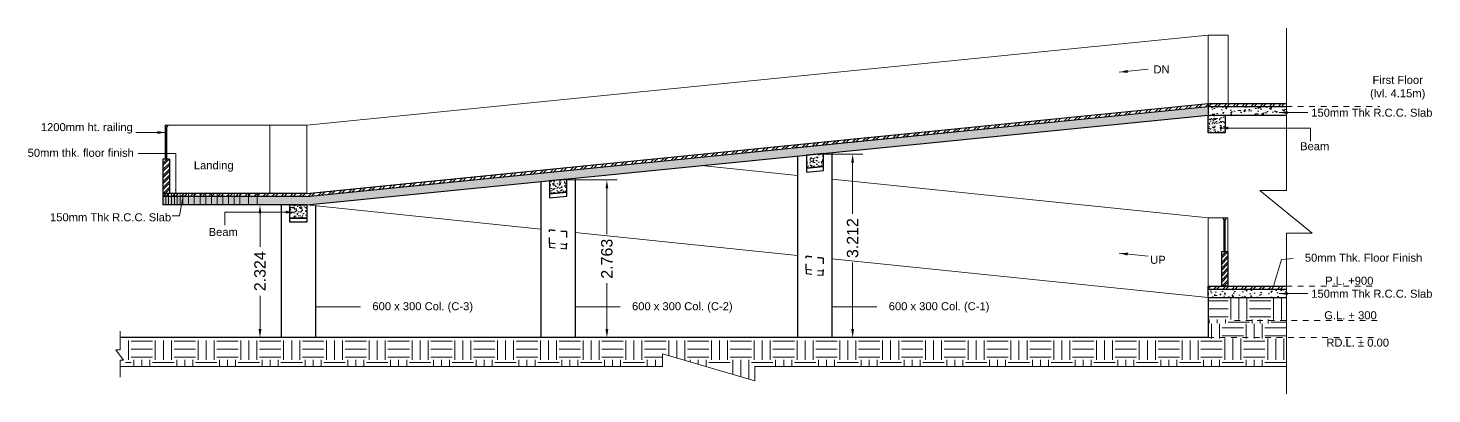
# Model space of a CAD drawing. Header units: millimetres. Extents: x 1898 to 3725, y 783 to 1532.
# Drawn here: x 2730.38 to 2754.99, y 887.19 to 893.6 of the extents above; entities that cross this region are included whole.
import ezdxf

# ---------------------------------------------------------------- set-up
doc = ezdxf.new("R2010")
doc.units = ezdxf.units.MM
doc.linetypes.add('CENTER', pattern=[2, 1.25, -0.25, 0.25, -0.25])
doc.linetypes.add('DASHED', pattern=[0.75, 0.5, -0.25])
doc.layers.get('Defpoints').update_dxf_attribs({"lineweight": 15})
for name, color, linetype, lineweight in [('beam', 1, 'Continuous', 20), ('Column', 251, 'Continuous', 30), ('DIM', 6, 'Continuous', 18), ('dim.1', 6, 'Continuous', 18), ('flooing', 92, 'Continuous', 20), ('GRID', 134, 'CENTER', 18), ('Hatch', 43, 'Continuous', 13), ('Railing', 23, 'Continuous', 13), ('slab', 95, 'Continuous', 25), ('TEXT', 7, 'Continuous', 15), ('Wall', 7, 'Continuous', 30), ('Window-Wall', 7, 'Continuous', 18)]:
    doc.layers.add(name, color=color, linetype=linetype, lineweight=lineweight)
doc.styles.add('dim-stylus bt', font='arial.ttf')
doc.styles.add('Tabrej', font='arial.ttf')
doc.dimstyles.new('DIMEN', dxfattribs={"dimtxt": 0.3, "dimasz": 0.25, "dimexe": 0.18, "dimexo": 0.0625, "dimgap": 0.09, "dimtad": 0, "dimdec": 3, "dimzin": 0, "dimdsep": 46, "dimtxsty": 'Tabrej', "dimcen": 0, "dimclrd": 256, "dimclre": 256, "dimclrt": 7, "dimadec": 0, "dimazin": 0, "dimtfac": 1, "dimtdec": 3, "dimtofl": 0, "dimtmove": 0, "dimatfit": 1, "dimfxl": 0, "dimtolj": 1, "dimtzin": 0, "dimlwd": -1, "dimlwe": -1, "dimarcsym": 0})
doc.dimstyles.new('Tabrej', dxfattribs={"dimtxt": 4, "dimasz": 0.45, "dimexe": 0.18, "dimexo": 0.0625, "dimgap": 0.09, "dimtad": 0, "dimdec": 3, "dimzin": 0, "dimdsep": 46, "dimtxsty": 'Tabrej', "dimcen": 0, "dimclrd": 256, "dimclre": 256, "dimclrt": 7, "dimaunit": 1, "dimadec": 3, "dimazin": 0, "dimtfac": 1, "dimtdec": 3, "dimtofl": 0, "dimtmove": 0, "dimatfit": 3, "dimfxl": 0, "dimtolj": 1, "dimtzin": 0, "dimlwd": -1, "dimlwe": -1, "dimarcsym": 0})
pattern_1 = [(50, (-3160.45706, -913.71168), (0.215178055, -0.0188256405), [0.0225, -0.2475]), (355, (-3160.45706, -913.71168), (-0.0416254, 0.22565764), [0.018, -0.198]), (100.4514445, (-3160.43913, -913.71325), (0.173552654, 0.206831997), [0.019122058, -0.210342634]), (46.1842, (-3160.45706, -913.65168), (0.3201724, -0.049655784), [0.03375, -0.37125]), (96.635635, (-3160.43038, -913.65582), (0.280398584, 0.29223558), [0.028683103, -0.315514128]), (351.184164, (-3160.45706, -913.65168), (0.280398584, 0.29223558), [0.027, -0.297]), (21, (-3160.42706, -913.66668), (0.179072116, -0.120785667), [0.0225, -0.2475]), (326, (-3160.42706, -913.66668), (0.0729946, 0.217545014), [0.018, -0.198]), (71.451445, (-3160.41214, -913.67674), (0.252066713, 0.096759346), [0.019122057, -0.210342634]), (37.5, (-3160.457064, -913.71168), (0.0036479566, 0.0998681561), [0, -0.1956, 0, -0.201, 0, -0.19875]), (7.5, (-3160.45706, -913.71168), (0.0789208612, 0.1183235136), [0, -0.1146, 0, -0.1911, 0, -0.07575]), (327.5, (-3160.523964, -913.71168), (0.1601467309, -0.0067664615), [0, -0.075, 0, -0.234, 0, -0.3105]), (317.5, (-3160.55396, -913.71168), (0.174955851, 0.0300314947), [0, -0.0975, 0, -0.1554, 0, -0.2205])]
pattern_2 = [(50, (-3160.45706, -913.71168), (0.1434520365, -0.012550427), [0.015, -0.165]), (355, (-3160.45706, -913.71168), (-0.027750267, 0.150438427), [0.012, -0.132]), (100.4514445, (-3160.44511, -913.71272), (0.1157017693, 0.137887998), [0.0127480384, -0.1402284224]), (46.1842, (-3160.45706, -913.67168), (0.213448266, -0.033103856), [0.0225, -0.2475]), (96.6356355, (-3160.43928, -913.67444), (0.186932389, 0.19482372), [0.019122068, -0.210342752]), (351.184164, (-3160.45706, -913.67168), (0.186932389, 0.19482372), [0.018, -0.198]), (21, (-3160.43706, -913.68168), (0.1193814104, -0.080523778), [0.015, -0.165]), (326, (-3160.43706, -913.68168), (0.0486630664, 0.145030009), [0.012, -0.132]), (71.4514447, (-3160.42712, -913.68839), (0.1680444753, 0.0645062306), [0.012748038, -0.1402284224]), (37.5, (-3160.457064, -913.71168), (0.0024319711, 0.0665787708), [0, -0.1304, 0, -0.134, 0, -0.1325]), (7.5, (-3160.457064, -913.71168), (0.0526139075, 0.0788823424), [0, -0.0764, 0, -0.1274, 0, -0.0505]), (327.5, (-3160.501664, -913.71168), (0.1067644872, -0.00451097435), [0, -0.05, 0, -0.156, 0, -0.207]), (317.5, (-3160.52166, -913.71168), (0.116637234, 0.0200209965), [0, -0.065, 0, -0.1036, 0, -0.147])]
pattern_3 = [(45, (-3160.45706, -913.71168), (-0.079549513, 0.079549513), []), (45, (-3160.40403, -913.71168), (-0.079549513, 0.079549513), [])]

# ---------------------------------------------------------------- blocks, each defined once
blk = doc.blocks.new('*D329')
at = {"layer": 'Defpoints', "color": 0, "transparency": 16777216}
for p in [(3142.835, 916.542), (3142.463, 914.218), (3142.835, 914.218)]:
    blk.add_point(p, dxfattribs=at)
at = {"layer": 'DIM', "transparency": 16777216}
for p, q in [((3142.773, 916.542), (3142.283, 916.542)), ((3142.463, 916.392), (3142.463, 915.809)), ((3142.463, 914.368), (3142.463, 914.95)), ((3142.773, 914.218), (3142.283, 914.218))]:
    blk.add_line(p, q, dxfattribs=at)
for points in [[(3142.438, 916.392), (3142.488, 916.392), (3142.463, 916.542)], [(3142.438, 914.368), (3142.488, 914.368), (3142.463, 914.218)]]:
    blk.add_solid(points, dxfattribs=at)
at = {"layer": 'DIM', "color": 7, "transparency": 16777216, "insert": (3142.463, 915.38), "char_height": 0.2, "attachment_point": 5, "rotation": 90, "style": 'Tabrej'}
blk.add_mtext('\\A1;2.324', dxfattribs=at)
blk = doc.blocks.new('*D330')
at = {"layer": 'Defpoints', "color": 0, "transparency": 16777216}
for p in [(3147.689, 916.981), (3147.689, 914.218), (3148.544, 914.218)]:
    blk.add_point(p, dxfattribs=at)
at = {"layer": 'DIM', "transparency": 16777216}
for p, q in [((3147.752, 916.981), (3148.724, 916.981)), ((3148.544, 916.831), (3148.544, 916.027)), ((3148.544, 914.368), (3148.544, 915.172)), ((3147.752, 914.218), (3148.724, 914.218))]:
    blk.add_line(p, q, dxfattribs=at)
for points in [[(3148.519, 916.831), (3148.569, 916.831), (3148.544, 916.981)], [(3148.519, 914.368), (3148.569, 914.368), (3148.544, 914.218)]]:
    blk.add_solid(points, dxfattribs=at)
at = {"layer": 'DIM', "color": 7, "transparency": 16777216, "insert": (3148.544, 915.599), "char_height": 0.2, "attachment_point": 5, "rotation": 90, "style": 'Tabrej'}
blk.add_mtext('\\A1;2.763', dxfattribs=at)
blk = doc.blocks.new('*D331')
at = {"layer": 'Defpoints', "color": 0, "transparency": 16777216}
for p in [(3152.19, 917.43), (3152.19, 914.218), (3152.852, 914.218)]:
    blk.add_point(p, dxfattribs=at)
at = {"layer": 'DIM', "transparency": 16777216}
for p, q in [((3152.253, 917.43), (3153.032, 917.43)), ((3152.852, 917.28), (3152.852, 916.387)), ((3152.852, 914.368), (3152.852, 915.533)), ((3152.253, 914.218), (3153.032, 914.218))]:
    blk.add_line(p, q, dxfattribs=at)
for points in [[(3152.827, 917.28), (3152.877, 917.28), (3152.852, 917.43)], [(3152.827, 914.368), (3152.877, 914.368), (3152.852, 914.218)]]:
    blk.add_solid(points, dxfattribs=at)
at = {"layer": 'DIM', "color": 7, "transparency": 16777216, "insert": (3152.852, 915.96), "char_height": 0.2, "attachment_point": 5, "rotation": 90, "style": 'Tabrej'}
blk.add_mtext('\\A1;3.212', dxfattribs=at)
blk = doc.blocks.new('DERT56789')
at = {"layer": 'Hatch'}
h = blk.add_hatch(dxfattribs=at)
h.set_pattern_fill('ANSI32', color=256, scale=0.3)
h.set_pattern_definition(pattern_3)
edge = h.paths.add_edge_path()
edge.add_line((-19.6958, 3.0309), (-19.6958, 2.9809))
edge.add_line((-19.6958, 2.9809), (-17.1743, 2.9809))
edge.add_line((-17.1743, 2.9809), (-1.3718, 4.5559))
edge.add_line((-1.3718, 4.5559), (-1.3718, 4.6059))
edge.add_line((-1.3718, 4.6059), (-17.1688, 3.0309))
edge.add_line((-17.1688, 3.0309), (-19.6958, 3.0311))
h = blk.add_hatch(dxfattribs=at)
h.set_pattern_fill('AR-CONC', color=256, scale=0.03)
h.set_pattern_definition(pattern_1)
h.paths.add_polyline_path([(-19.6958, 2.9809), (-19.6958, 2.8301), (-17.1718, 2.8301), (-1.3717, 4.4059), (-1.3718, 4.5551), (-17.1714, 2.9809)])
h = blk.add_hatch(dxfattribs=at)
h.set_pattern_fill('AR-CONC', color=256, scale=0.03)
h.set_pattern_definition(pattern_1)
h.paths.add_polyline_path([(0, 4.5551), (-1.3719, 4.5551), (-1.3719, 4.4059), (0, 4.4059)])
h = blk.add_hatch(dxfattribs=at)
h.set_pattern_fill('ANSI32', color=256, scale=0.3)
h.set_pattern_definition(pattern_3)
h.paths.add_polyline_path([(0, 4.6051), (-1.3718, 4.6051), (-1.367, 4.5564), (0, 4.5551)])
h = blk.add_hatch(dxfattribs=at)
h.set_pattern_fill('AR-CONC', color=256, scale=0.02)
h.set_pattern_definition([(50, (-3112.69219, -913.7115), (0.1434520365, -0.012550427), [0.015, -0.165]), (355, (-3112.69219, -913.7115), (-0.027750267, 0.150438427), [0.012, -0.132]), (100.4514445, (-3112.68024, -913.71254), (0.1157017693, 0.137887998), [0.0127480384, -0.1402284224]), (46.1842, (-3112.69219, -913.6715), (0.213448266, -0.033103856), [0.0225, -0.2475]), (96.6356355, (-3112.6744, -913.67425), (0.186932389, 0.19482372), [0.019122068, -0.210342752]), (351.184164, (-3112.6922, -913.6715), (0.186932389, 0.19482372), [0.018, -0.198]), (21, (-3112.67219, -913.6815), (0.1193814104, -0.080523778), [0.015, -0.165]), (326, (-3112.67219, -913.6815), (0.0486630664, 0.145030009), [0.012, -0.132]), (71.4514447, (-3112.66224, -913.6882), (0.1680444753, 0.0645062306), [0.012748038, -0.1402284224]), (37.5, (-3112.69219, -913.711495), (0.0024319711, 0.0665787708), [0, -0.1304, 0, -0.134, 0, -0.1325]), (7.5, (-3112.69219, -913.711495), (0.0526139075, 0.0788823424), [0, -0.0764, 0, -0.1274, 0, -0.0505]), (327.5, (-3112.73679, -913.711495), (0.1067644872, -0.00451097435), [0, -0.05, 0, -0.156, 0, -0.207]), (317.5, (-3112.75679, -913.711495), (0.116637234, 0.0200209965), [0, -0.065, 0, -0.1036, 0, -0.147])])
h.paths.add_polyline_path([(-1.3717, 4.4059), (-1.0715, 4.4059), (-1.0715, 4.0961), (-1.3717, 4.0961)])
h = blk.add_hatch(dxfattribs=at)
h.set_pattern_fill('AR-CONC', color=256, scale=0.02)
h.set_pattern_definition(pattern_2)
h.paths.add_polyline_path([(-8.4164, 3.7033), (-8.4164, 3.4722), (-8.1168, 3.5021), (-8.1168, 3.7332)])
h = blk.add_hatch(dxfattribs=at)
h.set_pattern_fill('AR-CONC', color=256, scale=0.02)
h.set_pattern_definition(pattern_2)
h.paths.add_polyline_path([(-12.9174, 3.2544), (-12.9174, 3.0233), (-12.6178, 3.0532), (-12.6178, 3.2843)])
h = blk.add_hatch(dxfattribs=at)
h.set_pattern_fill('AR-CONC', color=256, scale=0.02)
h.set_pattern_definition([(50, (-3144.89251, -913.71168), (0.1434520365, -0.012550427), [0.015, -0.165]), (355, (-3144.8925, -913.71168), (-0.027750267, 0.150438427), [0.012, -0.132]), (100.4514445, (-3144.88055, -913.71272), (0.1157017693, 0.137887998), [0.0127480384, -0.1402284224]), (46.1842, (-3144.8925, -913.67168), (0.213448266, -0.033103856), [0.0225, -0.2475]), (96.6356355, (-3144.87472, -913.67444), (0.186932389, 0.19482372), [0.019122068, -0.210342752]), (351.184164, (-3144.8925, -913.67168), (0.186932389, 0.19482372), [0.018, -0.198]), (21, (-3144.87251, -913.68168), (0.1193814104, -0.080523778), [0.015, -0.165]), (326, (-3144.8725, -913.68168), (0.0486630664, 0.145030009), [0.012, -0.132]), (71.4514447, (-3144.86256, -913.68839), (0.1680444753, 0.0645062306), [0.012748038, -0.1402284224]), (37.5, (-3144.892507, -913.71168), (0.0024319711, 0.0665787708), [0, -0.1304, 0, -0.134, 0, -0.1325]), (7.5, (-3144.89251, -913.71168), (0.0526139075, 0.0788823424), [0, -0.0764, 0, -0.1274, 0, -0.0505]), (327.5, (-3144.937107, -913.71168), (0.1067644872, -0.00451097435), [0, -0.05, 0, -0.156, 0, -0.207]), (317.5, (-3144.95711, -913.71168), (0.116637234, 0.0200209965), [0, -0.065, 0, -0.1036, 0, -0.147])])
h.paths.add_polyline_path([(-17.4718, 2.8301), (-17.1718, 2.8301), (-17.1718, 2.6001), (-17.4718, 2.6001)])
h = blk.add_hatch(dxfattribs=at)
h.set_pattern_fill('ANSI32', color=256, scale=0.3)
h.set_pattern_definition(pattern_3)
h.paths.add_polyline_path([(-1.3714, 1.4059), (0, 1.4059), (0, 1.3558), (-1.3714, 1.3558)])
h = blk.add_hatch(dxfattribs=at)
h.set_pattern_fill('AR-CONC', color=256, scale=0.03)
h.set_pattern_definition(pattern_1)
h.paths.add_polyline_path([(-1.3714, 1.3558), (0, 1.3558), (0, 1.2051), (-1.3714, 1.2051)])
h = blk.add_hatch(dxfattribs=at)
h.set_pattern_fill('EARTH', color=256, scale=1.5)
h.set_pattern_definition([(0, (-3160.45706, -913.71168), (0.375, 0.375), [0.375, -0.375]), (0, (-3160.45706, -913.57105), (0.375, 0.375), [0.375, -0.375]), (0, (-3160.45706, -913.43043), (0.375, 0.375), [0.375, -0.375]), (90, (-3160.4102, -913.38355), (-0.375, 0.375), [0.375, -0.375]), (90, (-3160.26956, -913.38355), (-0.375, 0.375), [0.375, -0.375]), (90, (-3160.12894, -913.38355), (-0.375, 0.375), [0.375, -0.375])])
h.paths.add_polyline_path([(0, 1.2051), (-1.3718, 1.2051), (-1.3718, 0.8709), (-1.3718, 0.7559), (0, 0.7538)])
at = {"layer": 'Window-Wall'}
h = blk.add_hatch(dxfattribs=at)
h.set_pattern_fill('ANSI32', color=256, scale=0.2)
h.set_pattern_definition([(45, (-3155.10363, -913.61509), (-0.0530330086, 0.0530330086), []), (45, (-3155.06827, -913.61509), (-0.0530330086, 0.0530330086), [])])
h.paths.add_polyline_path([(-19.5808, 3.6311), (-19.5808, 3.0311), (-19.6958, 3.0311), (-19.6958, 3.6311)])
h = blk.add_hatch(dxfattribs=at)
h.set_pattern_fill('ANSI32', color=256, scale=0.2)
h.set_pattern_definition([(45, (-3136.54928, -915.24034), (-0.0530330086, 0.0530330086), []), (45, (-3136.51392, -915.24034), (-0.0530330086, 0.0530330086), [])])
h.paths.add_polyline_path([(-1.0265, 2.0059), (-1.0265, 1.4059), (-1.1415, 1.4059), (-1.1415, 2.0059)])
at = {"layer": 'beam', "linetype": 'DASHED', "lineweight": 25, "ltscale": 0.003}
for p, q in [((-12.6209, 2.3621), (-12.9209, 2.3929)), ((-8.1199, 1.8992), (-8.4199, 1.93)), ((-8.1199, 1.8992), (-8.4199, 1.93))]:
    blk.add_line(p, q, dxfattribs=at)
at = {"layer": 'beam', "lineweight": 30}
for points in [[(-1.3717, 4.4059), (-1.0715, 4.4059), (-1.0715, 4.0961), (-1.3717, 4.0961)], [(-17.4718, 2.8301), (-17.1718, 2.8301), (-17.1718, 2.6001), (-17.4718, 2.6001)]]:
    blk.add_lwpolyline(points, close=True, dxfattribs=at)
for points in [[(-8.4164, 3.7033), (-8.4164, 3.4722), (-8.1168, 3.5021), (-8.1168, 3.7332), (-8.4164, 3.7033)], [(-12.9174, 3.2544), (-12.9174, 3.0233), (-12.6178, 3.0532), (-12.6178, 3.2843), (-12.9174, 3.2544)]]:
    blk.add_lwpolyline(points, dxfattribs=at)
at = {"layer": 'beam', "lineweight": 25}
for points in [[(-8.4166, 3.4722), (-8.4164, 3.4018), (-8.1168, 3.4333), (-8.1166, 3.5022), (-8.4164, 3.4722)], [(-12.9176, 3.0233), (-12.9174, 2.9529), (-12.6178, 2.9844), (-12.6176, 3.0533), (-12.9174, 3.0233)]]:
    blk.add_lwpolyline(points, dxfattribs=at)
blk.add_lwpolyline([(-17.4718, 2.6001), (-17.1718, 2.6001), (-17.1718, 2.5301), (-17.4718, 2.5301)], close=True, dxfattribs=at)
at = {"layer": 'beam', "linetype": 'DASHED', "lineweight": 25, "ltscale": 0.003}
for points in [[(-12.6209, 2.3621), (-12.6209, 2.1309), (-12.9209, 2.1617), (-12.9209, 2.3929), (-12.6209, 2.3621)], [(-12.6209, 2.1309), (-12.9209, 2.1617), (-12.9209, 2.0914), (-12.6209, 2.0605), (-12.6209, 2.1309)], [(-8.1199, 1.8992), (-8.1199, 1.6679), (-8.4199, 1.6988), (-8.4199, 1.93), (-8.1199, 1.8992)], [(-8.1199, 1.6679), (-8.4199, 1.6988), (-8.4199, 1.6284), (-8.1199, 1.5976), (-8.1199, 1.6679)]]:
    blk.add_lwpolyline(points, dxfattribs=at)
at = {"layer": 'Column', "lineweight": 25}
for p, q in [((-7.9699, 3.7478), (-7.9699, 1.8837)), ((-8.5699, 3.688), (-8.5699, 1.9454)), ((-13.0709, 3.2391), (-13.0709, 2.4084)), ((-12.4709, 3.299), (-12.4709, 2.3467)), ((-17.6218, 2.8301), (-17.6218, 0.5059)), ((-17.0218, 2.8147), (-17.0218, 0.5059)), ((-13.0709, 2.4084), (-13.0709, 0.5059)), ((-12.4709, 2.3467), (-12.4709, 0.5059)), ((-8.5699, 1.9454), (-8.5699, 0.5059)), ((-7.9699, 1.8837), (-7.9699, 0.5059)), ((-17.0218, 0.5059), (-17.6218, 0.5059)), ((-12.4709, 0.5059), (-13.0709, 0.5059)), ((-7.9699, 0.5059), (-8.5699, 0.5059))]:
    blk.add_line(p, q, dxfattribs=at)
at = {"layer": 'flooing', "lineweight": 30}
for p, q in [((-17.1743, 3.0309), (-1.3718, 4.6061)), ((-1.3718, 4.6059), (0, 4.6051)), ((-1.3718, 4.6059), (-1.3718, 4.5551)), ((-19.6958, 3.0311), (-19.6958, 2.9809)), ((-17.1688, 3.0309), (-19.6958, 3.0309)), ((-1.3714, 1.4059), (0, 1.4059)), ((-1.3714, 1.3558), (-1.3714, 1.4059))]:
    blk.add_line(p, q, dxfattribs=at)
at = {"layer": 'GRID', "ltscale": 0.0005}
for p, q in [((0, 4.5551), (1.637, 4.5551)), ((0, 1.4059), (1.5961, 1.4059)), ((-0.9118, 0.8059), (1.5978, 0.8059)), ((-1.3718, 0.5059), (1.6036, 0.5059))]:
    blk.add_line(p, q, dxfattribs=at)
at = {"layer": 'Hatch', "lineweight": 13}
for p, q in [((-19.6458, 3.0311), (-19.6457, 2.8311)), ((-19.5958, 3.0253), (-19.5957, 2.8312)), ((-19.5458, 3.0283), (-19.5457, 2.8312)), ((-19.4958, 3.0312), (-19.4957, 2.8312)), ((-19.4458, 3.0313), (-19.4457, 2.8313)), ((-19.3958, 3.0313), (-19.3957, 2.8313)), ((-19.3458, 3.0313), (-19.3457, 2.8313)), ((-19.2458, 3.0314), (-19.2457, 2.8314)), ((-19.1458, 3.0314), (-19.1457, 2.8314)), ((-19.0458, 3.0315), (-19.0457, 2.8315)), ((-18.9458, 3.0316), (-18.9457, 2.8316)), ((-18.8458, 3.0316), (-18.8457, 2.8316)), ((-18.7458, 3.0317), (-18.7457, 2.8317)), ((-18.6458, 3.0299), (-18.6457, 2.8318)), ((-18.5458, 3.03), (-18.5457, 2.8318)), ((-18.4458, 3.03), (-18.4457, 2.8319)), ((-18.3458, 3.0301), (-18.3457, 2.8319)), ((-18.1958, 3.0302), (-18.1957, 2.832)), ((-18.0458, 3.0303), (-18.0457, 2.8321))]:
    blk.add_line(p, q, dxfattribs=at)
at = {"layer": 'Hatch'}
for p, q in [((-1.3136, 0.4914), (-1.3136, 0.7486)), ((-1.173, 0.4914), (-1.173, 0.7486)), ((-0.7043, 0.4914), (-0.7043, 0.7486)), ((-0.5636, 0.4914), (-0.5636, 0.7486)), ((-0.423, 0.4914), (-0.423, 0.7486)), ((-0.7511, 0.6789), (-1.1261, 0.6789)), ((-0.7511, 0.5383), (-1.1261, 0.5383)), ((-0.0011, 0.6789), (-0.3761, 0.6789)), ((-0.0011, 0.5383), (-0.3761, 0.5383)), ((-20.298, 0.1164), (-20.298, 0.4559)), ((-19.8761, 0.4446), (-20.2511, 0.4446)), ((-19.8761, 0.3039), (-20.2511, 0.3039)), ((-19.8293, 0.1164), (-19.8293, 0.4559)), ((-19.6886, 0.1164), (-19.6886, 0.4559)), ((-19.548, 0.1164), (-19.548, 0.4559)), ((-19.1261, 0.4446), (-19.5011, 0.4446)), ((-19.1261, 0.3039), (-19.5011, 0.3039)), ((-19.0793, 0.1164), (-19.0793, 0.4559)), ((-18.9386, 0.1164), (-18.9386, 0.4559)), ((-18.798, 0.1164), (-18.798, 0.4559)), ((-18.3761, 0.4446), (-18.7511, 0.4446)), ((-18.3761, 0.3039), (-18.7511, 0.3039)), ((-18.3293, 0.1164), (-18.3293, 0.4559)), ((-18.1886, 0.1164), (-18.1886, 0.4559)), ((-18.048, 0.1164), (-18.048, 0.4559)), ((-17.6261, 0.4446), (-18.0011, 0.4446)), ((-17.6261, 0.3039), (-18.0011, 0.3039)), ((-17.5793, 0.1164), (-17.5793, 0.4559)), ((-17.4386, 0.1164), (-17.4386, 0.4559)), ((-17.298, 0.1164), (-17.298, 0.4559)), ((-16.8761, 0.4446), (-17.2511, 0.4446)), ((-16.8761, 0.3039), (-17.2511, 0.3039)), ((-16.8293, 0.1164), (-16.8293, 0.4559)), ((-16.6886, 0.1164), (-16.6886, 0.4559)), ((-16.548, 0.1164), (-16.548, 0.4559)), ((-16.1261, 0.4446), (-16.5011, 0.4446)), ((-16.1261, 0.3039), (-16.5011, 0.3039)), ((-16.0793, 0.1164), (-16.0793, 0.4559)), ((-15.9386, 0.1164), (-15.9386, 0.4559)), ((-15.798, 0.1164), (-15.798, 0.4559)), ((-15.3761, 0.4446), (-15.7511, 0.4446)), ((-15.3761, 0.3039), (-15.7511, 0.3039)), ((-15.3293, 0.1164), (-15.3293, 0.4559)), ((-15.1886, 0.1164), (-15.1886, 0.4559)), ((-15.048, 0.1164), (-15.048, 0.4559)), ((-14.6261, 0.4446), (-15.0011, 0.4446)), ((-14.6261, 0.3039), (-15.0011, 0.3039)), ((-14.5793, 0.1164), (-14.5793, 0.4559)), ((-14.4386, 0.1164), (-14.4386, 0.4559)), ((-14.298, 0.1164), (-14.298, 0.4559)), ((-13.8761, 0.4446), (-14.2511, 0.4446)), ((-13.8761, 0.3039), (-14.2511, 0.3039)), ((-13.8293, 0.1164), (-13.8293, 0.4559)), ((-13.6886, 0.1164), (-13.6886, 0.4559)), ((-13.548, 0.1164), (-13.548, 0.4559)), ((-13.1261, 0.4446), (-13.5011, 0.4446)), ((-13.1261, 0.3039), (-13.5011, 0.3039)), ((-13.0793, 0.1164), (-13.0793, 0.4559)), ((-12.9386, 0.1164), (-12.9386, 0.4559)), ((-12.798, 0.1164), (-12.798, 0.4559)), ((-12.3761, 0.4446), (-12.7511, 0.4446)), ((-12.3761, 0.3039), (-12.7511, 0.3039)), ((-12.3293, 0.1164), (-12.3293, 0.4559)), ((-12.1886, 0.1164), (-12.1886, 0.4559)), ((-12.048, 0.1164), (-12.048, 0.4559)), ((-11.6261, 0.4446), (-12.0011, 0.4446)), ((-11.6261, 0.3039), (-12.0011, 0.3039)), ((-11.5793, 0.1164), (-11.5793, 0.4559)), ((-11.4386, 0.1164), (-11.4386, 0.4559)), ((-11.298, 0.1164), (-11.298, 0.4559)), ((-10.8761, 0.4446), (-11.2511, 0.4446)), ((-10.8761, 0.3039), (-11.2511, 0.3039)), ((-10.8293, 0.1874), (-10.8293, 0.4559)), ((-10.6886, 0.1466), (-10.6886, 0.4559)), ((-10.548, 0.1164), (-10.548, 0.4559)), ((-10.1261, 0.4446), (-10.5011, 0.4446)), ((-10.1261, 0.3039), (-10.5011, 0.3039)), ((-10.0793, 0.1164), (-10.0793, 0.4559)), ((-9.9386, 0.1164), (-9.9386, 0.4559)), ((-9.798, 0.1164), (-9.798, 0.4559)), ((-9.3761, 0.4446), (-9.7511, 0.4446)), ((-9.3761, 0.3039), (-9.7511, 0.3039)), ((-9.3293, 0.1164), (-9.3293, 0.4559)), ((-9.1886, 0.1164), (-9.1886, 0.4559)), ((-9.048, 0.1164), (-9.048, 0.4559)), ((-8.6261, 0.4446), (-9.0011, 0.4446)), ((-8.6261, 0.3039), (-9.0011, 0.3039)), ((-8.5793, 0.1164), (-8.5793, 0.4559)), ((-8.4386, 0.1164), (-8.4386, 0.4559)), ((-8.298, 0.1164), (-8.298, 0.4559)), ((-7.8761, 0.4446), (-8.2511, 0.4446)), ((-7.8761, 0.3039), (-8.2511, 0.3039)), ((-7.8293, 0.1164), (-7.8293, 0.4559)), ((-7.6886, 0.1164), (-7.6886, 0.4559)), ((-7.548, 0.1164), (-7.548, 0.4559)), ((-7.1261, 0.4446), (-7.5011, 0.4446)), ((-7.1261, 0.3039), (-7.5011, 0.3039)), ((-7.0793, 0.1164), (-7.0793, 0.4559)), ((-6.9386, 0.1164), (-6.9386, 0.4559)), ((-6.798, 0.1164), (-6.798, 0.4559)), ((-6.3761, 0.4446), (-6.7511, 0.4446)), ((-6.3761, 0.3039), (-6.7511, 0.3039)), ((-6.3293, 0.1164), (-6.3293, 0.4559)), ((-6.1886, 0.1164), (-6.1886, 0.4559)), ((-6.048, 0.1164), (-6.048, 0.4559)), ((-5.6261, 0.4446), (-6.0011, 0.4446)), ((-5.6261, 0.3039), (-6.0011, 0.3039)), ((-5.5793, 0.1164), (-5.5793, 0.4559)), ((-5.4386, 0.1164), (-5.4386, 0.4559)), ((-5.298, 0.1164), (-5.298, 0.4559)), ((-4.8761, 0.4446), (-5.2511, 0.4446)), ((-4.8761, 0.3039), (-5.2511, 0.3039)), ((-4.8293, 0.1164), (-4.8293, 0.4559)), ((-4.6886, 0.1164), (-4.6886, 0.4559)), ((-4.548, 0.1164), (-4.548, 0.4559)), ((-4.1261, 0.4446), (-4.5011, 0.4446)), ((-4.1261, 0.3039), (-4.5011, 0.3039)), ((-4.0793, 0.1164), (-4.0793, 0.4559)), ((-3.9386, 0.1164), (-3.9386, 0.4559)), ((-3.798, 0.1164), (-3.798, 0.4559)), ((-3.3761, 0.4446), (-3.7511, 0.4446)), ((-3.3761, 0.3039), (-3.7511, 0.3039)), ((-3.3293, 0.1164), (-3.3293, 0.4559)), ((-3.1886, 0.1164), (-3.1886, 0.4559)), ((-3.048, 0.1164), (-3.048, 0.4559)), ((-2.6261, 0.4446), (-3.0011, 0.4446)), ((-2.6261, 0.3039), (-3.0011, 0.3039)), ((-2.5793, 0.1164), (-2.5793, 0.4559)), ((-2.4386, 0.1164), (-2.4386, 0.4559)), ((-2.298, 0.1164), (-2.298, 0.4559)), ((-1.8761, 0.4446), (-2.2511, 0.4446)), ((-1.8761, 0.3039), (-2.2511, 0.3039)), ((-1.8293, 0.1164), (-1.8293, 0.4559)), ((-1.6886, 0.1164), (-1.6886, 0.4559)), ((-1.548, 0.1164), (-1.548, 0.4559)), ((-1.1261, 0.4446), (-1.5011, 0.4446)), ((-1.1261, 0.3039), (-1.5011, 0.3039)), ((-1.0793, 0.1164), (-1.0793, 0.4914)), ((-0.9386, 0.1164), (-0.9386, 0.4914)), ((-0.798, 0.1164), (-0.798, 0.4914)), ((-0.3761, 0.4446), (-0.7511, 0.4446)), ((-0.3761, 0.3039), (-0.7511, 0.3039)), ((-0.3293, 0.1164), (-0.3293, 0.4914)), ((-0.1886, 0.1164), (-0.1886, 0.4914)), ((-0.048, 0.1164), (-0.048, 0.4914)), ((0, 0.4446), (-0.0011, 0.4446)), ((0, 0.3039), (-0.0011, 0.3039)), ((-10.9363, 0), (-20.4448, 0)), ((-20.2511, 0.0696), (-20.3525, 0.0696)), ((-19.8761, 0.1633), (-20.2511, 0.1633)), ((-20.2043, 0), (-20.2043, 0.1164)), ((-20.0636, 0), (-20.0636, 0.1164)), ((-19.923, 0), (-19.923, 0.1164)), ((-19.5011, 0.0696), (-19.8761, 0.0696)), ((-19.1261, 0.1633), (-19.5011, 0.1633)), ((-19.4543, 0), (-19.4543, 0.1164)), ((-19.3136, 0), (-19.3136, 0.1164)), ((-19.173, 0), (-19.173, 0.1164)), ((-18.7511, 0.0696), (-19.1261, 0.0696)), ((-18.3761, 0.1633), (-18.7511, 0.1633)), ((-18.7043, 0), (-18.7043, 0.1164)), ((-18.5636, 0), (-18.5636, 0.1164)), ((-18.423, 0), (-18.423, 0.1164)), ((-18.0011, 0.0696), (-18.3761, 0.0696)), ((-17.6261, 0.1633), (-18.0011, 0.1633)), ((-17.9543, 0), (-17.9543, 0.1164)), ((-17.8136, 0), (-17.8136, 0.1164)), ((-17.673, 0), (-17.673, 0.1164)), ((-17.2511, 0.0696), (-17.6261, 0.0696)), ((-16.8761, 0.1633), (-17.2511, 0.1633)), ((-17.2043, 0), (-17.2043, 0.1164)), ((-17.0636, 0), (-17.0636, 0.1164)), ((-16.923, 0), (-16.923, 0.1164)), ((-16.5011, 0.0696), (-16.8761, 0.0696)), ((-16.1261, 0.1633), (-16.5011, 0.1633)), ((-16.4543, 0), (-16.4543, 0.1164)), ((-16.3136, 0), (-16.3136, 0.1164)), ((-16.173, 0), (-16.173, 0.1164)), ((-15.7511, 0.0696), (-16.1261, 0.0696)), ((-15.3761, 0.1633), (-15.7511, 0.1633)), ((-15.7043, 0), (-15.7043, 0.1164)), ((-15.5636, 0), (-15.5636, 0.1164)), ((-15.423, 0), (-15.423, 0.1164)), ((-15.0011, 0.0696), (-15.3761, 0.0696)), ((-14.6261, 0.1633), (-15.0011, 0.1633)), ((-14.9543, 0), (-14.9543, 0.1164)), ((-14.8136, 0), (-14.8136, 0.1164)), ((-14.673, 0), (-14.673, 0.1164)), ((-14.2511, 0.0696), (-14.6261, 0.0696)), ((-13.8761, 0.1633), (-14.2511, 0.1633)), ((-14.2043, 0), (-14.2043, 0.1164)), ((-14.0636, 0), (-14.0636, 0.1164)), ((-13.923, 0), (-13.923, 0.1164)), ((-13.5011, 0.0696), (-13.8761, 0.0696)), ((-13.1261, 0.1633), (-13.5011, 0.1633)), ((-13.4543, 0), (-13.4543, 0.1164)), ((-13.3136, 0), (-13.3136, 0.1164)), ((-13.173, 0), (-13.173, 0.1164)), ((-12.7511, 0.0696), (-13.1261, 0.0696)), ((-12.3761, 0.1633), (-12.7511, 0.1633)), ((-12.7043, 0), (-12.7043, 0.1164)), ((-12.5636, 0), (-12.5636, 0.1164)), ((-12.423, 0), (-12.423, 0.1164)), ((-12.0011, 0.0696), (-12.3761, 0.0696)), ((-11.6261, 0.1633), (-12.0011, 0.1633)), ((-11.9543, 0), (-11.9543, 0.1164)), ((-11.8136, 0), (-11.8136, 0.1164)), ((-11.673, 0), (-11.673, 0.1164)), ((-11.2511, 0.0696), (-11.6261, 0.0696)), ((-10.9363, 0.1633), (-11.2511, 0.1633)), ((-11.2043, 0), (-11.2043, 0.1164)), ((-11.0636, 0), (-11.0636, 0.1164)), ((-10.1261, 0.1633), (-10.5011, 0.1633)), ((-10.4543, 0.0786), (-10.4543, 0.1164)), ((-10.3136, 0.0378), (-10.3136, 0.1164)), ((-10.173, 0), (-10.173, 0.1164)), ((-9.7511, 0.0696), (-10.1261, 0.0696)), ((-9.3761, 0.1633), (-9.7511, 0.1633)), ((-9.7043, -0.139), (-9.7043, 0.1164)), ((-9.5636, -0.1798), (-9.5636, 0.1164)), ((-9.423, -0.2206), (-9.423, 0.1164)), ((-9.0011, 0.0696), (-9.3761, 0.0696)), ((0, 0), (-9.3189, 0)), ((-8.6261, 0.1633), (-9.0011, 0.1633)), ((-8.9543, 0), (-8.9543, 0.1164)), ((-8.8136, 0), (-8.8136, 0.1164)), ((-8.673, 0), (-8.673, 0.1164)), ((-8.2511, 0.0696), (-8.6261, 0.0696)), ((-7.8761, 0.1633), (-8.2511, 0.1633)), ((-8.2043, 0), (-8.2043, 0.1164)), ((-8.0636, 0), (-8.0636, 0.1164)), ((-7.923, 0), (-7.923, 0.1164)), ((-7.5011, 0.0696), (-7.8761, 0.0696)), ((-7.1261, 0.1633), (-7.5011, 0.1633)), ((-7.4543, 0), (-7.4543, 0.1164)), ((-7.3136, 0), (-7.3136, 0.1164)), ((-7.173, 0), (-7.173, 0.1164)), ((-6.7511, 0.0696), (-7.1261, 0.0696)), ((-6.3761, 0.1633), (-6.7511, 0.1633)), ((-6.7043, 0), (-6.7043, 0.1164)), ((-6.5636, 0), (-6.5636, 0.1164)), ((-6.423, 0), (-6.423, 0.1164)), ((-6.0011, 0.0696), (-6.3761, 0.0696)), ((-5.6261, 0.1633), (-6.0011, 0.1633)), ((-5.9543, 0), (-5.9543, 0.1164)), ((-5.8136, 0), (-5.8136, 0.1164)), ((-5.673, 0), (-5.673, 0.1164)), ((-5.2511, 0.0696), (-5.6261, 0.0696)), ((-4.8761, 0.1633), (-5.2511, 0.1633)), ((-5.2043, 0), (-5.2043, 0.1164)), ((-5.0636, 0), (-5.0636, 0.1164)), ((-4.923, 0), (-4.923, 0.1164)), ((-4.5011, 0.0696), (-4.8761, 0.0696)), ((-4.1261, 0.1633), (-4.5011, 0.1633)), ((-4.4543, 0), (-4.4543, 0.1164)), ((-4.3136, 0), (-4.3136, 0.1164)), ((-4.173, 0), (-4.173, 0.1164)), ((-3.7511, 0.0696), (-4.1261, 0.0696)), ((-3.3761, 0.1633), (-3.7511, 0.1633)), ((-3.7043, 0), (-3.7043, 0.1164)), ((-3.5636, 0), (-3.5636, 0.1164)), ((-3.423, 0), (-3.423, 0.1164)), ((-3.0011, 0.0696), (-3.3761, 0.0696)), ((-2.6261, 0.1633), (-3.0011, 0.1633)), ((-2.9543, 0), (-2.9543, 0.1164)), ((-2.8136, 0), (-2.8136, 0.1164)), ((-2.673, 0), (-2.673, 0.1164)), ((-2.2511, 0.0696), (-2.6261, 0.0696)), ((-1.8761, 0.1633), (-2.2511, 0.1633)), ((-2.2043, 0), (-2.2043, 0.1164)), ((-2.0636, 0), (-2.0636, 0.1164)), ((-1.923, 0), (-1.923, 0.1164)), ((-1.5011, 0.0696), (-1.8761, 0.0696)), ((-1.1261, 0.1633), (-1.5011, 0.1633)), ((-1.4543, 0), (-1.4543, 0.1164)), ((-1.3136, 0), (-1.3136, 0.1164)), ((-1.173, 0), (-1.173, 0.1164)), ((-0.7511, 0.0696), (-1.1261, 0.0696)), ((-0.3761, 0.1633), (-0.7511, 0.1633)), ((-0.7043, 0), (-0.7043, 0.1164)), ((-0.5636, 0), (-0.5636, 0.1164)), ((-0.423, 0), (-0.423, 0.1164)), ((-0.0011, 0.0696), (-0.3761, 0.0696)), ((0, 0.1633), (-0.0011, 0.1633))]:
    blk.add_line(p, q, dxfattribs=at)
at = {"layer": 'Railing'}
for p, q in [((-1.3718, 5.8059), (-17.1743, 4.2309)), ((-1.3718, 4.6059), (-1.3718, 5.8059)), ((-1.0243, 5.8057), (-1.3718, 5.8059)), ((-1.0243, 4.6057), (-1.0243, 5.8057)), ((-17.1743, 4.2309), (-19.6458, 4.2309)), ((-17.8218, 3.0309), (-17.8218, 4.2309)), ((-17.1743, 3.0309), (-17.1743, 4.2309)), ((-8.5699, 3.3461), (-10.2578, 3.5197)), ((-1.3714, 2.6059), (-7.9699, 3.2844)), ((-1.3714, 1.4059), (-1.3714, 2.6059)), ((-1.0265, 2.6059), (-1.3714, 2.6059)), ((-1.0265, 1.4059), (-1.0265, 2.6059))]:
    blk.add_line(p, q, dxfattribs=at)
at = {"layer": 'Railing', "lineweight": 30}
for p, q in [((-19.6483, 3.6311), (-19.6483, 4.1911)), ((-19.6283, 3.6311), (-19.6283, 4.1911)), ((-1.094, 2.0059), (-1.094, 2.5659)), ((-1.094, 2.5659), (-1.074, 2.5659)), ((-1.074, 2.0059), (-1.074, 2.5659))]:
    blk.add_line(p, q, dxfattribs=at)
for centre in [(-19.6383, 4.2111), (-1.084, 2.5859)]:
    blk.add_circle(centre, 0.02, dxfattribs=at)
at = {"layer": 'slab', "lineweight": 30}
for p, q in [((-17.1718, 2.9809), (-1.3719, 4.5559)), ((-1.3719, 4.5559), (0, 4.5551)), ((-1.3719, 4.5559), (-1.3717, 4.4059)), ((-17.1718, 2.8301), (-1.3717, 4.4059)), ((-1.3717, 4.4059), (0, 4.4051)), ((-19.6958, 2.9809), (-19.6958, 2.8301)), ((-17.1714, 2.9809), (-19.6958, 2.9809)), ((-17.1718, 2.8301), (-19.6958, 2.8301)), ((-1.3714, 1.3558), (0, 1.3558)), ((-1.3714, 1.2051), (-1.3714, 1.3558)), ((-1.3718, 1.2051), (0, 1.2051)), ((-1.3718, 0.8709), (-1.3718, 0.7559))]:
    blk.add_line(p, q, dxfattribs=at)
at = {"layer": 'Wall', "lineweight": 20}
for p, q in [((0, 5.9294), (0, 3.7312)), ((0, 3.7312), (0, 3.0818)), ((0, 3.0818), (-0.4658, 3.0818)), ((0.4509, 2.3372), (-0.4658, 3.0818)), ((0, 2.3372), (0, -0.4816)), ((0, 2.3372), (0.4509, 2.3372)), ((-20.4448, 0.6199), (-20.4448, 0.2905)), ((-20.4448, 0.2905), (-20.5216, 0.2905)), ((-20.3879, 0.1073), (-20.5216, 0.2905)), ((-20.4448, 0.1073), (-20.4448, -0.1866)), ((-20.4448, 0.1073), (-20.3879, 0.1073)), ((-10.9363, 0), (-20.4448, 0)), ((-10.9363, 0), (-10.9363, 0.2184)), ((-9.3189, -0.2508), (-10.9363, 0.2184)), ((0, 0), (-9.3189, 0)), ((-9.3189, 0), (-9.3189, -0.2508))]:
    blk.add_line(p, q, dxfattribs=at)
at = {"layer": 'Wall'}
for p, q in [((-1.3719, 4.4059), (-1.3718, 4.4059)), ((-19.6958, 3.6311), (-19.6958, 3.0311)), ((-19.5808, 3.6311), (-19.6958, 3.6311)), ((-19.5808, 3.6311), (-19.5808, 3.0311)), ((-19.5808, 3.0311), (-19.6958, 3.0311)), ((-1.1415, 2.0059), (-1.1415, 1.4059)), ((-1.0265, 2.0059), (-1.1415, 2.0059)), ((-1.0265, 2.0059), (-1.0265, 1.4059)), ((-1.0265, 1.4059), (-1.1415, 1.4059)), ((-1.3718, 1.2051), (-1.3718, 0.5059)), ((-1.3718, 0.5059), (-20.4448, 0.5059))]:
    blk.add_line(p, q, dxfattribs=at)
at = {"layer": 'Window-Wall'}
for p, q in [((-13.0709, 2.4084), (-17.1718, 2.8301)), ((-8.5699, 1.9454), (-12.4709, 2.3467)), ((-1.3718, 1.2051), (-7.9699, 1.8837))]:
    blk.add_line(p, q, dxfattribs=at)
at = {"layer": 'TEXT', "attachment_point": 5, "style": 'dim-stylus bt'}
for s, insert, char_height, width in [('DN', (-2.1894, 5.2057), 0.14029, 2.643266), ('\\A1;First Floor\\P(lvl. 4.15m)', (1.9507, 4.883), 0.140287, 2.432176), ('150mm Thk R.C.C. Slab', (1.4967, 4.4458), 0.140287, 2.643266), (' 1200mm ht. railing', (-21.0572, 4.1724), 0.140287, 2.109291), ('50mm thk. floor finish', (-21.1366, 3.7428), 0.140287, 2.109291), ('Beam', (0.4954, 3.8579), 0.14029, 1.633413), ('Landing', (-18.8044, 3.5039), 0.14029, 2.109291), ('150mm Thk R.C.C. Slab', (-20.6138, 2.6129), 0.140287, 2.643266), ('Beam', (-18.6385, 2.3549), 0.14029, 1.633413), ('\\A1;50mm Thk. Floor Finish', (1.3518, 1.9042), 0.140287, 2.432176), ('UP', (-2.2521, 1.8677), 0.14029, 2.643266), ('P.L. +900', (1.1015, 1.5011), 0.14029, 1.633413), ('150mm Thk R.C.C. Slab', (1.4967, 1.2735), 0.140287, 2.643266), ('\\A1;600 x 300 Col. (C-3)', (-15.1416, 1.0338), 0.140287, 2.056129), ('\\A1;600 x 300 Col. (C-2)', (-10.5907, 1.0338), 0.140287, 2.056129), ('\\A1;600 x 300 Col. (C-1)', (-6.0897, 1.0338), 0.140287, 2.056129), (' \\PG.L. + 300', (1.1225, 1.013), 0.14029, 0.990715), ('RD.L. ± 0.00', (1.2484, 0.4162), 0.140287, 1.288711)]:
    blk.add_mtext(s, dxfattribs=dict(at, insert=insert, char_height=char_height, width=width))
at = {"layer": 'DIM'}
dim = blk.add_linear_dim(base=(-7.6052, 0.5059), p1=(-8.2666, 3.7183), p2=(-8.2666, 0.5059), angle=90, dimstyle='DIMEN', override={"dimtxt": 0.2, "dimasz": 0.15, "dimarcsym": 1}, dxfattribs=at)
dim.commit()
dim.dimension.update_dxf_attribs({"geometry": '*D331', "text_midpoint": (-7.6052, 2.2484), "dimtype": 128, "insert": (-3160.4571, -913.7117)})
for base, p1, p2, picture, middle, set_off in [((-11.91276, 0.50589), (-12.76764, 3.26937), (-12.76764, 0.50589), '*D330', (-11.91276, 1.88763), (-3160.45706, -913.71168)), ((-17.994, 0.5059), (-17.6218, 2.8301), (-17.6218, 0.5059), '*D329', (-17.994, 1.668), (-3160.4571, -913.7117))]:
    dim = blk.add_linear_dim(base=base, p1=p1, p2=p2, angle=90, dimstyle='DIMEN', override={"dimtxt": 0.2, "dimasz": 0.15, "dimarcsym": 1}, dxfattribs=at)
    dim.commit()
    dim.dimension.update_dxf_attribs({"geometry": picture, "text_midpoint": middle, "insert": set_off})
for points, override in [([(-2.931, 5.1566), (-2.4271, 5.2084)], {"dimtxt": 0.2, "dimasz": 0.15, "dimarcsym": 1}), ([(-0.1298, 4.4485), (0.3769, 4.4485)], {"dimtxt": 0.2, "dimasz": 0.15, "dimarcsym": 1}), ([(-19.6458, 4.0999), (-20.1705, 4.0999)], {"dimtxt": 0.2, "dimasz": 0.15, "dimgap": 0.09, "dimtad": 0, "dimarcsym": 1}), ([(-1.1675, 4.1775), (0.4227, 4.1775), (0.4227, 3.9478)], {"dimtxt": 0.2, "dimasz": 0.15, "dimgap": 0.09, "dimtad": 0, "dimarcsym": 1}), ([(-17.3932, 2.7037), (-18.6112, 2.7037), (-18.6112, 2.474)], {"dimtxt": 0.2, "dimasz": 0.15, "dimgap": 0.09, "dimtad": 0, "dimarcsym": 1}), ([(-2.931, 1.9839), (-2.4271, 1.9321)], {"dimtxt": 0.2, "dimasz": 0.15, "dimarcsym": 1}), ([(-0.1298, 1.2762), (0.3769, 1.2762)], {"dimtxt": 0.2, "dimasz": 0.15, "dimarcsym": 1})]:
    blk.add_leader(points, dimstyle='DIMEN', override=override, dxfattribs=at)
at = {"layer": 'dim.1', "ltscale": 0.05}
for points in [[(-19.4722, 3.0314), (-19.4722, 3.7312), (-20.1326, 3.7312)], [(-19.351, 2.9333), (-19.4035, 2.6393), (-19.5331, 2.6393)], [(-0.2275, 1.4059), (-0.0866, 1.8765), (0.1197, 1.8918)], [(-17.0218, 1.0431), (-16.2301, 1.0431)], [(-12.4709, 1.0431), (-11.6792, 1.0431)], [(-7.9699, 1.0431), (-7.1782, 1.0431)]]:
    blk.add_leader(points, dimstyle='Tabrej', override={"dimtxt": 0.06, "dimasz": 0.07, "dimtmove": 1}, dxfattribs=at)

msp = doc.modelspace()

# ---------------------------------------------------------------- block references
at = {"layer": 'Window-Wall'}
msp.add_blockref('DERT56789', (2752.4428, 887.669), dxfattribs=at)

doc.saveas('drawing.dxf')
